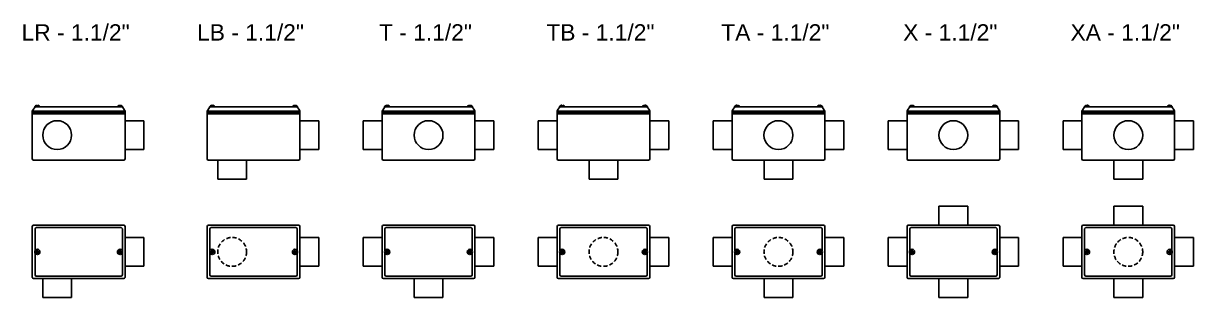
# Model space of a CAD drawing. Header units: millimetres. Extents: x -301 to 3370, y 92 to 858.
# Drawn here: x 1577 to 3370, y 273 to 694 of the extents above; entities that cross this region are included whole.
import ezdxf
from ezdxf.enums import TextEntityAlignment as Align

# ---------------------------------------------------------------- set-up
doc = ezdxf.new("R2010")
doc.units = ezdxf.units.MM
doc.linetypes.add('HIDDEN', pattern=[9.525, 6.35, -3.175])
doc.layers.add('CONDULETE', color=8, linetype='Continuous')
doc.layers.add('FURO VASADO', color=251, linetype='HIDDEN')
doc.styles.get("Standard").update_dxf_attribs({"font": 'arial.ttf'})

msp = doc.modelspace()

# ---------------------------------------------------------------- linework, layer by layer
at = {"layer": 'CONDULETE'}
for p, q in [((1591.1, 558.8), (1591.9, 560.5)), ((1591.1, 558.8), (1591.1, 485.7)), ((1591.1, 558.8), (1733.1, 558.8)), ((1591.1, 556.4), (1733.1, 556.4)), ((1595.2, 565.7), (1591.9, 560.5)), ((1602.5, 565.7), (1595, 565.7)), ((1598.2, 567.3), (1598.2, 567.9)), ((1598.8, 567.1), (1598.4, 567.1)), ((1598.8, 567.1), (1599.1, 567.1)), ((1599.3, 567.3), (1599.3, 567.9)), ((1602.5, 565.7), (1721.7, 565.7)), ((1721.7, 565.7), (1729.3, 565.7)), ((1725, 567.3), (1724.9, 567.9)), ((1725.5, 567.1), (1725.2, 567.1)), ((1725.5, 567.1), (1725.8, 567.1)), ((1726, 567.3), (1726.1, 567.9)), ((1729, 565.7), (1732.4, 560.5)), ((1733.1, 558.8), (1732.4, 560.5)), ((1733.1, 485.7), (1733.1, 558.8)), ((1859.1, 558.8), (1859.9, 560.5)), ((1859.1, 558.8), (1859.1, 485.7)), ((1859.1, 558.8), (2001.1, 558.8)), ((1859.1, 556.4), (2001.1, 556.4)), ((1863.2, 565.7), (1859.9, 560.5)), ((1870.5, 565.7), (1863, 565.7)), ((1866.2, 567.3), (1866.2, 567.9)), ((1866.8, 567.1), (1866.4, 567.1)), ((1866.8, 567.1), (1867.1, 567.1)), ((1867.3, 567.3), (1867.3, 567.9)), ((1870.5, 565.7), (1989.7, 565.7)), ((1989.7, 565.7), (1997.3, 565.7)), ((1993, 567.3), (1992.9, 567.9)), ((1993.5, 567.1), (1993.2, 567.1)), ((1993.5, 567.1), (1993.8, 567.1)), ((1994, 567.3), (1994.1, 567.9)), ((1997, 565.7), (2000.4, 560.5)), ((2001.1, 558.8), (2000.4, 560.5)), ((2001.1, 485.7), (2001.1, 558.8)), ((2127.1, 558.8), (2127.9, 560.5)), ((2127.1, 558.8), (2127.1, 485.7)), ((2127.1, 558.8), (2269.1, 558.8)), ((2127.1, 556.4), (2269.1, 556.4)), ((2131.2, 565.7), (2127.9, 560.5)), ((2138.5, 565.7), (2131, 565.7)), ((2134.2, 567.3), (2134.2, 567.9)), ((2134.8, 567.1), (2134.4, 567.1)), ((2134.8, 567.1), (2135.1, 567.1)), ((2135.3, 567.3), (2135.3, 567.9)), ((2138.5, 565.7), (2257.7, 565.7)), ((2257.7, 565.7), (2265.3, 565.7)), ((2261, 567.3), (2260.9, 567.9)), ((2261.5, 567.1), (2261.2, 567.1)), ((2261.5, 567.1), (2261.8, 567.1)), ((2262, 567.3), (2262.1, 567.9)), ((2265, 565.7), (2268.4, 560.5)), ((2269.1, 558.8), (2268.4, 560.5)), ((2269.1, 485.7), (2269.1, 558.8)), ((2395.1, 558.8), (2395.9, 560.5)), ((2395.1, 558.8), (2395.1, 485.7)), ((2395.1, 558.8), (2537.1, 558.8)), ((2395.1, 556.4), (2537.1, 556.4)), ((2399.2, 565.7), (2395.9, 560.5)), ((2406.5, 565.7), (2399, 565.7)), ((2402.2, 567.3), (2402.2, 567.9)), ((2402.8, 567.1), (2402.4, 567.1)), ((2402.8, 567.1), (2403.1, 567.1)), ((2403.3, 567.3), (2403.3, 567.9)), ((2406.5, 565.7), (2525.7, 565.7)), ((2525.7, 565.7), (2533.3, 565.7)), ((2529, 567.3), (2528.9, 567.9)), ((2529.5, 567.1), (2529.2, 567.1)), ((2529.5, 567.1), (2529.8, 567.1)), ((2530, 567.3), (2530.1, 567.9)), ((2533, 565.7), (2536.4, 560.5)), ((2537.1, 558.8), (2536.4, 560.5)), ((2537.1, 485.7), (2537.1, 558.8)), ((2663.1, 558.8), (2663.9, 560.5)), ((2663.1, 558.8), (2663.1, 485.7)), ((2663.1, 558.8), (2805.1, 558.8)), ((2663.1, 556.4), (2805.1, 556.4)), ((2667.2, 565.7), (2663.9, 560.5)), ((2674.5, 565.7), (2667, 565.7)), ((2670.2, 567.3), (2670.2, 567.9)), ((2670.8, 567.1), (2670.4, 567.1)), ((2670.8, 567.1), (2671.1, 567.1)), ((2671.3, 567.3), (2671.3, 567.9)), ((2674.5, 565.7), (2793.7, 565.7)), ((2793.7, 565.7), (2801.3, 565.7)), ((2797, 567.3), (2796.9, 567.9)), ((2797.5, 567.1), (2797.2, 567.1)), ((2797.5, 567.1), (2797.8, 567.1)), ((2798, 567.3), (2798.1, 567.9)), ((2801, 565.7), (2804.4, 560.5)), ((2805.1, 558.8), (2804.4, 560.5)), ((2805.1, 485.7), (2805.1, 558.8)), ((2931.1, 558.8), (2931.9, 560.5)), ((2931.1, 558.8), (2931.1, 485.7)), ((2931.1, 558.8), (3073.1, 558.8)), ((2931.1, 556.4), (3073.1, 556.4)), ((2935.2, 565.7), (2931.9, 560.5)), ((2942.5, 565.7), (2935, 565.7)), ((2938.2, 567.3), (2938.2, 567.9)), ((2938.8, 567.1), (2938.4, 567.1)), ((2938.8, 567.1), (2939.1, 567.1)), ((2939.3, 567.3), (2939.3, 567.9)), ((2942.5, 565.7), (3061.7, 565.7)), ((3061.7, 565.7), (3069.3, 565.7)), ((3065, 567.3), (3064.9, 567.9)), ((3065.5, 567.1), (3065.2, 567.1)), ((3065.5, 567.1), (3065.8, 567.1)), ((3066, 567.3), (3066.1, 567.9)), ((3069, 565.7), (3072.4, 560.5)), ((3073.1, 558.8), (3072.4, 560.5)), ((3073.1, 485.7), (3073.1, 558.8)), ((3199.1, 558.8), (3199.9, 560.5)), ((3199.1, 558.8), (3199.1, 485.7)), ((3199.1, 558.8), (3341.1, 558.8)), ((3199.1, 556.4), (3341.1, 556.4)), ((3203.2, 565.7), (3199.9, 560.5)), ((3210.5, 565.7), (3203, 565.7)), ((3206.2, 567.3), (3206.2, 567.9)), ((3206.8, 567.1), (3206.4, 567.1)), ((3206.8, 567.1), (3207.1, 567.1)), ((3207.3, 567.3), (3207.3, 567.9)), ((3210.5, 565.7), (3329.7, 565.7)), ((3329.7, 565.7), (3337.3, 565.7)), ((3333, 567.3), (3333, 567.9)), ((3333.5, 567.1), (3333.2, 567.1)), ((3333.5, 567.1), (3333.8, 567.1)), ((3334, 567.3), (3334.1, 567.9)), ((3337, 565.7), (3340.4, 560.5)), ((3341.1, 558.8), (3340.4, 560.5)), ((3341.1, 485.7), (3341.1, 558.8)), ((1591.1, 554.7), (1733.1, 554.7)), ((1733.1, 544.3), (1762.1, 544.3)), ((1762.1, 544.3), (1762.1, 500.2)), ((1859.1, 554.7), (2001.1, 554.7)), ((2001.1, 544.3), (2030.1, 544.3)), ((2030.1, 544.3), (2030.1, 500.2)), ((2127.1, 544.3), (2098.1, 544.3)), ((2098.1, 544.3), (2098.1, 500.2)), ((2127.1, 554.7), (2269.1, 554.7)), ((2269.1, 544.3), (2298.1, 544.3)), ((2298.1, 544.3), (2298.1, 500.2)), ((2395.1, 544.3), (2366.1, 544.3)), ((2366.1, 544.3), (2366.1, 500.2)), ((2395.1, 554.7), (2537.1, 554.7)), ((2537.1, 544.3), (2566.1, 544.3)), ((2566.1, 544.3), (2566.1, 500.2)), ((2663.1, 544.3), (2634.1, 544.3)), ((2634.1, 544.3), (2634.1, 500.2)), ((2663.1, 554.7), (2805.1, 554.7)), ((2805.1, 544.3), (2834.1, 544.3)), ((2834.1, 544.3), (2834.1, 500.2)), ((2931.1, 544.3), (2902.1, 544.3)), ((2902.1, 544.3), (2902.1, 500.2)), ((2931.1, 554.7), (3073.1, 554.7)), ((3073.1, 544.3), (3102.1, 544.3)), ((3102.1, 544.3), (3102.1, 500.2)), ((3199.1, 544.3), (3170.1, 544.3)), ((3170.1, 544.3), (3170.1, 500.2)), ((3199.1, 554.7), (3341.1, 554.7)), ((3341.1, 544.3), (3370.1, 544.3)), ((3370.1, 544.3), (3370.1, 500.2)), ((1762.1, 500.2), (1733.1, 500.2)), ((2030.1, 500.2), (2001.1, 500.2)), ((2098.1, 500.2), (2127.1, 500.2)), ((2298.1, 500.2), (2269.1, 500.2)), ((2366.1, 500.2), (2395.1, 500.2)), ((2566.1, 500.2), (2537.1, 500.2)), ((2634.1, 500.2), (2663.1, 500.2)), ((2834.1, 500.2), (2805.1, 500.2)), ((2902.1, 500.2), (2931.1, 500.2)), ((3102.1, 500.2), (3073.1, 500.2)), ((3170.1, 500.2), (3199.1, 500.2)), ((3370.1, 500.2), (3341.1, 500.2)), ((1593.1, 483.7), (1731.1, 483.7)), ((1861.1, 483.7), (1999.1, 483.7)), ((1875.1, 483.7), (1875.1, 454.7)), ((1919.2, 454.7), (1919.2, 483.7)), ((2129.1, 483.7), (2267.1, 483.7)), ((2397.1, 483.7), (2535.1, 483.7)), ((2444.1, 483.7), (2444.1, 454.7)), ((2488.2, 454.7), (2488.2, 483.7)), ((2665.1, 483.7), (2803.1, 483.7)), ((2712.1, 483.7), (2712.1, 454.7)), ((2756.2, 454.7), (2756.2, 483.7)), ((2933.1, 483.7), (3071.1, 483.7)), ((3201.1, 483.7), (3339.1, 483.7)), ((3248.1, 483.7), (3248.1, 454.7)), ((3292.2, 454.7), (3292.2, 483.7)), ((1875.1, 454.7), (1919.2, 454.7)), ((2444.1, 454.7), (2488.2, 454.7)), ((2712.1, 454.7), (2756.2, 454.7)), ((3248.1, 454.7), (3292.2, 454.7)), ((2980.1, 384.3), (2980.1, 413.3)), ((2980.1, 413.3), (3024.2, 413.3)), ((3024.2, 413.3), (3024.2, 384.3)), ((3248.1, 384.3), (3248.1, 413.3)), ((3248.1, 413.3), (3292.2, 413.3)), ((3292.2, 413.3), (3292.2, 384.3)), ((1591.1, 382.3), (1591.1, 304.3)), ((1593.1, 384.3), (1731.1, 384.3)), ((1595.2, 378.5), (1595.2, 345.1)), ((1597.2, 380.5), (1727, 380.5)), ((1729, 378.5), (1729, 345.1)), ((1733.1, 382.3), (1733.1, 304.3)), ((1859.1, 382.3), (1859.1, 304.3)), ((1861.1, 384.3), (1999.1, 384.3)), ((1863.2, 378.5), (1863.2, 345.1)), ((1865.2, 380.5), (1995, 380.5)), ((1997, 378.5), (1997, 345.1)), ((2001.1, 382.3), (2001.1, 304.3)), ((2127.1, 382.3), (2127.1, 304.3)), ((2129.1, 384.3), (2267.1, 384.3)), ((2131.2, 378.5), (2131.2, 345.1)), ((2133.2, 380.5), (2263, 380.5)), ((2265, 378.5), (2265, 345.1)), ((2269.1, 382.3), (2269.1, 304.3)), ((2395.1, 382.3), (2395.1, 304.3)), ((2397.1, 384.3), (2535.1, 384.3)), ((2399.2, 378.5), (2399.2, 345.1)), ((2401.2, 380.5), (2531, 380.5)), ((2533, 378.5), (2533, 345.1)), ((2537.1, 382.3), (2537.1, 304.3)), ((2663.1, 382.3), (2663.1, 304.3)), ((2665.1, 384.3), (2803.1, 384.3)), ((2667.2, 378.5), (2667.2, 345.1)), ((2669.2, 380.5), (2799, 380.5)), ((2801, 378.5), (2801, 345.1)), ((2805.1, 382.3), (2805.1, 304.3)), ((2931.1, 382.3), (2931.1, 304.3)), ((2933.1, 384.3), (3071.1, 384.3)), ((2935.2, 378.5), (2935.2, 345.1)), ((2937.2, 380.5), (3067, 380.5)), ((3069, 378.5), (3069, 345.1)), ((3073.1, 382.3), (3073.1, 304.3)), ((3199.1, 382.3), (3199.1, 304.3)), ((3201.1, 384.3), (3339.1, 384.3)), ((3203.2, 378.5), (3203.2, 345.1)), ((3205.2, 380.5), (3335, 380.5)), ((3337, 378.5), (3337, 345.1)), ((3341.1, 382.3), (3341.1, 304.3)), ((1733.1, 365.3), (1762.1, 365.3)), ((1762.1, 365.3), (1762.1, 321.2)), ((2001.1, 365.3), (2030.1, 365.3)), ((2001.1, 365.3), (2030.1, 365.3)), ((2030.1, 365.3), (2030.1, 321.2)), ((2030.1, 365.3), (2030.1, 321.2)), ((2127.1, 365.3), (2098.1, 365.3)), ((2098.1, 365.3), (2098.1, 321.2)), ((2269.1, 365.3), (2298.1, 365.3)), ((2269.1, 365.3), (2298.1, 365.3)), ((2298.1, 365.3), (2298.1, 321.2)), ((2298.1, 365.3), (2298.1, 321.2)), ((2395.1, 365.3), (2366.1, 365.3)), ((2366.1, 365.3), (2366.1, 321.2)), ((2537.1, 365.3), (2566.1, 365.3)), ((2537.1, 365.3), (2566.1, 365.3)), ((2566.1, 365.3), (2566.1, 321.2)), ((2566.1, 365.3), (2566.1, 321.2)), ((2663.1, 365.3), (2634.1, 365.3)), ((2634.1, 365.3), (2634.1, 321.2)), ((2805.1, 365.3), (2834.1, 365.3)), ((2805.1, 365.3), (2834.1, 365.3)), ((2834.1, 365.3), (2834.1, 321.2)), ((2834.1, 365.3), (2834.1, 321.2)), ((2931.1, 365.3), (2902.1, 365.3)), ((2902.1, 365.3), (2902.1, 321.2)), ((3073.1, 365.3), (3102.1, 365.3)), ((3073.1, 365.3), (3102.1, 365.3)), ((3102.1, 365.3), (3102.1, 321.2)), ((3102.1, 365.3), (3102.1, 321.2)), ((3199.1, 365.3), (3170.1, 365.3)), ((3170.1, 365.3), (3170.1, 321.2)), ((3341.1, 365.3), (3370.1, 365.3)), ((3370.1, 365.3), (3370.1, 321.2)), ((1595.2, 341.4), (1595.2, 308.1)), ((1596.8, 343.3), (1596.8, 343.6)), ((1596.8, 343.3), (1596.8, 342.9)), ((1597, 343.8), (1598, 343.8)), ((1597, 342.7), (1598, 342.7)), ((1598.2, 345.1), (1598.2, 344)), ((1598.2, 341.5), (1598.2, 342.5)), ((1598.8, 345.3), (1598.4, 345.3)), ((1598.8, 341.3), (1598.4, 341.3)), ((1598.8, 345.3), (1599.1, 345.3)), ((1598.8, 341.3), (1599.1, 341.3)), ((1599.3, 345.1), (1599.3, 344)), ((1599.3, 341.5), (1599.3, 342.5)), ((1600.6, 343.8), (1599.5, 343.8)), ((1600.6, 342.7), (1599.5, 342.7)), ((1600.8, 343.3), (1600.8, 343.6)), ((1600.8, 343.3), (1600.8, 342.9)), ((1723.5, 343.3), (1723.5, 343.6)), ((1723.5, 343.3), (1723.5, 342.9)), ((1723.7, 343.8), (1724.8, 343.8)), ((1723.7, 342.7), (1724.8, 342.7)), ((1724.9, 345.1), (1724.9, 344)), ((1724.9, 341.5), (1724.9, 342.5)), ((1725.5, 345.3), (1725.1, 345.3)), ((1725.5, 341.3), (1725.1, 341.3)), ((1725.5, 345.3), (1725.9, 345.3)), ((1725.5, 341.3), (1725.9, 341.3)), ((1726.1, 345.1), (1726.1, 344)), ((1726.1, 341.5), (1726.1, 342.5)), ((1727.3, 343.8), (1726.2, 343.8)), ((1727.3, 342.7), (1726.2, 342.7)), ((1727.5, 343.3), (1727.5, 343.6)), ((1727.5, 343.3), (1727.5, 342.9)), ((1729, 341.4), (1729, 308.1)), ((1863.2, 341.4), (1863.2, 308.1)), ((1864.8, 343.3), (1864.8, 343.6)), ((1864.8, 343.3), (1864.8, 342.9)), ((1865, 343.8), (1866, 343.8)), ((1865, 342.7), (1866, 342.7)), ((1866.2, 345.1), (1866.2, 344)), ((1866.2, 341.5), (1866.2, 342.5)), ((1866.8, 345.3), (1866.4, 345.3)), ((1866.8, 341.3), (1866.4, 341.3)), ((1866.8, 345.3), (1867.1, 345.3)), ((1866.8, 341.3), (1867.1, 341.3)), ((1867.3, 345.1), (1867.3, 344)), ((1867.3, 341.5), (1867.3, 342.5)), ((1868.6, 343.8), (1867.5, 343.8)), ((1868.6, 342.7), (1867.5, 342.7)), ((1868.8, 343.3), (1868.8, 343.6)), ((1868.8, 343.3), (1868.8, 342.9)), ((1991.5, 343.3), (1991.5, 343.6)), ((1991.5, 343.3), (1991.5, 342.9)), ((1991.7, 343.8), (1992.8, 343.8)), ((1991.7, 342.7), (1992.8, 342.7)), ((1992.9, 345.1), (1992.9, 344)), ((1992.9, 341.5), (1992.9, 342.5)), ((1993.5, 345.3), (1993.1, 345.3)), ((1993.5, 341.3), (1993.1, 341.3)), ((1993.5, 345.3), (1993.9, 345.3)), ((1993.5, 341.3), (1993.9, 341.3)), ((1994.1, 345.1), (1994.1, 344)), ((1994.1, 341.5), (1994.1, 342.5)), ((1995.3, 343.8), (1994.2, 343.8)), ((1995.3, 342.7), (1994.2, 342.7)), ((1995.5, 343.3), (1995.5, 343.6)), ((1995.5, 343.3), (1995.5, 342.9)), ((1997, 341.4), (1997, 308.1)), ((2131.2, 341.4), (2131.2, 308.1)), ((2132.8, 343.3), (2132.8, 343.6)), ((2132.8, 343.3), (2132.8, 342.9)), ((2133, 343.8), (2134, 343.8)), ((2133, 342.7), (2134, 342.7)), ((2134.2, 345.1), (2134.2, 344)), ((2134.2, 341.5), (2134.2, 342.5)), ((2134.8, 345.3), (2134.4, 345.3)), ((2134.8, 341.3), (2134.4, 341.3)), ((2134.8, 345.3), (2135.1, 345.3)), ((2134.8, 341.3), (2135.1, 341.3)), ((2135.3, 345.1), (2135.3, 344)), ((2135.3, 341.5), (2135.3, 342.5)), ((2136.6, 343.8), (2135.5, 343.8)), ((2136.6, 342.7), (2135.5, 342.7)), ((2136.8, 343.3), (2136.8, 343.6)), ((2136.8, 343.3), (2136.8, 342.9)), ((2259.5, 343.3), (2259.5, 343.6)), ((2259.5, 343.3), (2259.5, 342.9)), ((2259.7, 343.8), (2260.8, 343.8)), ((2259.7, 342.7), (2260.8, 342.7)), ((2260.9, 345.1), (2260.9, 344)), ((2260.9, 341.5), (2260.9, 342.5)), ((2261.5, 345.3), (2261.1, 345.3)), ((2261.5, 341.3), (2261.1, 341.3)), ((2261.5, 345.3), (2261.9, 345.3)), ((2261.5, 341.3), (2261.9, 341.3)), ((2262.1, 345.1), (2262.1, 344)), ((2262.1, 341.5), (2262.1, 342.5)), ((2263.3, 343.8), (2262.2, 343.8)), ((2263.3, 342.7), (2262.2, 342.7)), ((2263.5, 343.3), (2263.5, 343.6)), ((2263.5, 343.3), (2263.5, 342.9)), ((2265, 341.4), (2265, 308.1)), ((2399.2, 341.4), (2399.2, 308.1)), ((2400.8, 343.3), (2400.8, 343.6)), ((2400.8, 343.3), (2400.8, 342.9)), ((2401, 343.8), (2402, 343.8)), ((2401, 342.7), (2402, 342.7)), ((2402.2, 345.1), (2402.2, 344)), ((2402.2, 341.5), (2402.2, 342.5)), ((2402.8, 345.3), (2402.4, 345.3)), ((2402.8, 341.3), (2402.4, 341.3)), ((2402.8, 345.3), (2403.1, 345.3)), ((2402.8, 341.3), (2403.1, 341.3)), ((2403.3, 345.1), (2403.3, 344)), ((2403.3, 341.5), (2403.3, 342.5)), ((2404.6, 343.8), (2403.5, 343.8)), ((2404.6, 342.7), (2403.5, 342.7)), ((2404.8, 343.3), (2404.8, 343.6)), ((2404.8, 343.3), (2404.8, 342.9)), ((2527.5, 343.3), (2527.5, 343.6)), ((2527.5, 343.3), (2527.5, 342.9)), ((2527.7, 343.8), (2528.8, 343.8)), ((2527.7, 342.7), (2528.8, 342.7)), ((2528.9, 345.1), (2528.9, 344)), ((2528.9, 341.5), (2528.9, 342.5)), ((2529.5, 345.3), (2529.1, 345.3)), ((2529.5, 341.3), (2529.1, 341.3)), ((2529.5, 345.3), (2529.9, 345.3)), ((2529.5, 341.3), (2529.9, 341.3)), ((2530.1, 345.1), (2530.1, 344)), ((2530.1, 341.5), (2530.1, 342.5)), ((2531.3, 343.8), (2530.2, 343.8)), ((2531.3, 342.7), (2530.2, 342.7)), ((2531.5, 343.3), (2531.5, 343.6)), ((2531.5, 343.3), (2531.5, 342.9)), ((2533, 341.4), (2533, 308.1)), ((2667.2, 341.4), (2667.2, 308.1)), ((2668.8, 343.3), (2668.8, 343.6)), ((2668.8, 343.3), (2668.8, 342.9)), ((2669, 343.8), (2670, 343.8)), ((2669, 342.7), (2670, 342.7)), ((2670.2, 345.1), (2670.2, 344)), ((2670.2, 341.5), (2670.2, 342.5)), ((2670.8, 345.3), (2670.4, 345.3)), ((2670.8, 341.3), (2670.4, 341.3)), ((2670.8, 345.3), (2671.1, 345.3)), ((2670.8, 341.3), (2671.1, 341.3)), ((2671.3, 345.1), (2671.3, 344)), ((2671.3, 341.5), (2671.3, 342.5)), ((2672.6, 343.8), (2671.5, 343.8)), ((2672.6, 342.7), (2671.5, 342.7)), ((2672.8, 343.3), (2672.8, 343.6)), ((2672.8, 343.3), (2672.8, 342.9)), ((2795.5, 343.3), (2795.5, 343.6)), ((2795.5, 343.3), (2795.5, 342.9)), ((2795.7, 343.8), (2796.8, 343.8)), ((2795.7, 342.7), (2796.8, 342.7)), ((2796.9, 345.1), (2796.9, 344)), ((2796.9, 341.5), (2796.9, 342.5)), ((2797.5, 345.3), (2797.1, 345.3)), ((2797.5, 341.3), (2797.1, 341.3)), ((2797.5, 345.3), (2797.9, 345.3)), ((2797.5, 341.3), (2797.9, 341.3)), ((2798.1, 345.1), (2798.1, 344)), ((2798.1, 341.5), (2798.1, 342.5)), ((2799.3, 343.8), (2798.2, 343.8)), ((2799.3, 342.7), (2798.2, 342.7)), ((2799.5, 343.3), (2799.5, 343.6)), ((2799.5, 343.3), (2799.5, 342.9)), ((2801, 341.4), (2801, 308.1)), ((2935.2, 341.4), (2935.2, 308.1)), ((2936.8, 343.3), (2936.8, 343.6)), ((2936.8, 343.3), (2936.8, 342.9)), ((2937, 343.8), (2938, 343.8)), ((2937, 342.7), (2938, 342.7)), ((2938.2, 345.1), (2938.2, 344)), ((2938.2, 341.5), (2938.2, 342.5)), ((2938.8, 345.3), (2938.4, 345.3)), ((2938.8, 341.3), (2938.4, 341.3)), ((2938.8, 345.3), (2939.1, 345.3)), ((2938.8, 341.3), (2939.1, 341.3)), ((2939.3, 345.1), (2939.3, 344)), ((2939.3, 341.5), (2939.3, 342.5)), ((2940.6, 343.8), (2939.5, 343.8)), ((2940.6, 342.7), (2939.5, 342.7)), ((2940.8, 343.3), (2940.8, 343.6)), ((2940.8, 343.3), (2940.8, 342.9)), ((3063.5, 343.3), (3063.5, 343.6)), ((3063.5, 343.3), (3063.5, 342.9)), ((3063.7, 343.8), (3064.8, 343.8)), ((3063.7, 342.7), (3064.8, 342.7)), ((3064.9, 345.1), (3064.9, 344)), ((3064.9, 341.5), (3064.9, 342.5)), ((3065.5, 345.3), (3065.1, 345.3)), ((3065.5, 341.3), (3065.1, 341.3)), ((3065.5, 345.3), (3065.9, 345.3)), ((3065.5, 341.3), (3065.9, 341.3)), ((3066.1, 345.1), (3066.1, 344)), ((3066.1, 341.5), (3066.1, 342.5)), ((3067.3, 343.8), (3066.2, 343.8)), ((3067.3, 342.7), (3066.2, 342.7)), ((3067.5, 343.3), (3067.5, 343.6)), ((3067.5, 343.3), (3067.5, 342.9)), ((3069, 341.4), (3069, 308.1)), ((3203.2, 341.4), (3203.2, 308.1)), ((3204.8, 343.3), (3204.8, 343.6)), ((3204.8, 343.3), (3204.8, 342.9)), ((3205, 343.8), (3206, 343.8)), ((3205, 342.7), (3206, 342.7)), ((3206.2, 345.1), (3206.2, 344)), ((3206.2, 341.5), (3206.2, 342.5)), ((3206.8, 345.3), (3206.4, 345.3)), ((3206.8, 341.3), (3206.4, 341.3)), ((3206.8, 345.3), (3207.1, 345.3)), ((3206.8, 341.3), (3207.1, 341.3)), ((3207.3, 345.1), (3207.3, 344)), ((3207.3, 341.5), (3207.3, 342.5)), ((3208.6, 343.8), (3207.5, 343.8)), ((3208.6, 342.7), (3207.5, 342.7)), ((3208.8, 343.3), (3208.8, 343.6)), ((3208.8, 343.3), (3208.8, 342.9)), ((3331.5, 343.3), (3331.5, 343.6)), ((3331.5, 343.3), (3331.5, 342.9)), ((3331.7, 343.8), (3332.8, 343.8)), ((3331.7, 342.7), (3332.8, 342.7)), ((3333, 345.1), (3333, 344)), ((3333, 341.5), (3333, 342.5)), ((3333.5, 345.3), (3333.2, 345.3)), ((3333.5, 341.3), (3333.2, 341.3)), ((3333.5, 345.3), (3333.9, 345.3)), ((3333.5, 341.3), (3333.9, 341.3)), ((3334.1, 345.1), (3334.1, 344)), ((3334.1, 341.5), (3334.1, 342.5)), ((3335.3, 343.8), (3334.2, 343.8)), ((3335.3, 342.7), (3334.2, 342.7)), ((3335.5, 343.3), (3335.5, 343.6)), ((3335.5, 343.3), (3335.5, 342.9)), ((3337, 341.4), (3337, 308.1)), ((1595.2, 335.4), (1595.2, 308.1)), ((1729, 335.4), (1729, 308.1)), ((1863.2, 335.4), (1863.2, 308.1)), ((1997, 335.4), (1997, 308.1)), ((2131.2, 335.4), (2131.2, 308.1)), ((2265, 335.4), (2265, 308.1)), ((2399.2, 335.4), (2399.2, 308.1)), ((2533, 335.4), (2533, 308.1)), ((2667.2, 335.4), (2667.2, 308.1)), ((2801, 335.4), (2801, 308.1)), ((2935.2, 335.4), (2935.2, 308.1)), ((3069, 335.4), (3069, 308.1)), ((3203.2, 335.4), (3203.2, 308.1)), ((3337, 335.4), (3337, 308.1)), ((1597.2, 306.1), (1727, 306.1)), ((1762.1, 321.2), (1733.1, 321.2)), ((1865.2, 306.1), (1995, 306.1)), ((2030.1, 321.2), (2001.1, 321.2)), ((2030.1, 321.2), (2001.1, 321.2)), ((2098.1, 321.2), (2127.1, 321.2)), ((2133.2, 306.1), (2263, 306.1)), ((2298.1, 321.2), (2269.1, 321.2)), ((2298.1, 321.2), (2269.1, 321.2)), ((2366.1, 321.2), (2395.1, 321.2)), ((2401.2, 306.1), (2531, 306.1)), ((2566.1, 321.2), (2537.1, 321.2)), ((2566.1, 321.2), (2537.1, 321.2)), ((2634.1, 321.2), (2663.1, 321.2)), ((2669.2, 306.1), (2799, 306.1)), ((2834.1, 321.2), (2805.1, 321.2)), ((2834.1, 321.2), (2805.1, 321.2)), ((2902.1, 321.2), (2931.1, 321.2)), ((2937.2, 306.1), (3067, 306.1)), ((3102.1, 321.2), (3073.1, 321.2)), ((3102.1, 321.2), (3073.1, 321.2)), ((3170.1, 321.2), (3199.1, 321.2)), ((3205.2, 306.1), (3335, 306.1)), ((3370.1, 321.2), (3341.1, 321.2)), ((1593.1, 302.3), (1731.1, 302.3)), ((1607.1, 302.3), (1607.1, 273.3)), ((1651.2, 273.3), (1651.2, 302.3)), ((1861.1, 302.3), (1999.1, 302.3)), ((2129.1, 302.3), (2267.1, 302.3)), ((2176.1, 302.3), (2176.1, 273.3)), ((2220.2, 273.3), (2220.2, 302.3)), ((2397.1, 302.3), (2535.1, 302.3)), ((2665.1, 302.3), (2803.1, 302.3)), ((2712.1, 302.3), (2712.1, 273.3)), ((2756.2, 273.3), (2756.2, 302.3)), ((2933.1, 302.3), (3071.1, 302.3)), ((2980.1, 302.3), (2980.1, 273.3)), ((3024.2, 273.3), (3024.2, 302.3)), ((3201.1, 302.3), (3339.1, 302.3)), ((3248.1, 302.3), (3248.1, 273.3)), ((3292.2, 273.3), (3292.2, 302.3)), ((1607.1, 273.3), (1651.2, 273.3)), ((2176.1, 273.3), (2220.2, 273.3)), ((2712.1, 273.3), (2756.2, 273.3)), ((2980.1, 273.3), (3024.2, 273.3)), ((3248.1, 273.3), (3292.2, 273.3))]:
    msp.add_line(p, q, dxfattribs=at)
for centre, radius in [((1629.2, 522.3), 22.1), ((2198.1, 522.3), 22.1), ((2734.1, 522.3), 22.1), ((3002.1, 522.3), 22.1), ((3270.1, 522.3), 22.1), ((1598.8, 343.3), 3.99), ((1725.5, 343.3), 3.99), ((1866.8, 343.3), 3.99), ((1993.5, 343.3), 3.99), ((2134.8, 343.3), 3.99), ((2261.5, 343.3), 3.99), ((2402.8, 343.3), 3.99), ((2529.5, 343.3), 3.99), ((2670.8, 343.3), 3.99), ((2797.5, 343.3), 3.99), ((2938.8, 343.3), 3.99), ((3065.5, 343.3), 3.99), ((3206.8, 343.3), 3.99), ((3333.5, 343.3), 3.99)]:
    msp.add_circle(centre, radius, dxfattribs=at)
for centre, radius, start, end in [((1595, 565.9), 0.2, 170.9615, 270), ((1598, 567.9), 0.2, 5.1527, 97.0004), ((1598.4, 567.3), 0.2, 185.1527, 270), ((1599.1, 567.3), 0.2, 270, 354.8473), ((1599.5, 567.9), 0.2, 82.9996, 174.8473), ((1602.5, 565.9), 0.2, 270, 9.0385), ((1721.7, 565.9), 0.2, 170.9615, 270), ((1724.7, 567.9), 0.2, 5.1527, 97.0004), ((1725.2, 567.3), 0.2, 185.1527, 270), ((1725.8, 567.3), 0.2, 270, 354.8473), ((1726.3, 567.9), 0.2, 82.9996, 174.8473), ((1729.3, 565.9), 0.2, 270, 9.0385), ((1863, 565.9), 0.2, 170.9615, 270), ((1866, 567.9), 0.2, 5.1527, 97.0004), ((1866.4, 567.3), 0.2, 185.1527, 270), ((1867.1, 567.3), 0.2, 270, 354.8473), ((1867.5, 567.9), 0.2, 82.9996, 174.8473), ((1870.5, 565.9), 0.2, 270, 9.0385), ((1989.7, 565.9), 0.2, 170.9615, 270), ((1992.7, 567.9), 0.2, 5.1527, 97.0004), ((1993.2, 567.3), 0.2, 185.1527, 270), ((1993.8, 567.3), 0.2, 270, 354.8473), ((1994.3, 567.9), 0.2, 82.9996, 174.8473), ((1997.3, 565.9), 0.2, 270, 9.0385), ((2131, 565.9), 0.2, 170.9615, 270), ((2134, 567.9), 0.2, 5.1527, 97.0004), ((2134.4, 567.3), 0.2, 185.1527, 270), ((2135.1, 567.3), 0.2, 270, 354.8473), ((2135.5, 567.9), 0.2, 82.9996, 174.8473), ((2138.5, 565.9), 0.2, 270, 9.0385), ((2257.7, 565.9), 0.2, 170.9615, 270), ((2260.7, 567.9), 0.2, 5.1527, 97.0004), ((2261.2, 567.3), 0.2, 185.1527, 270), ((2261.8, 567.3), 0.2, 270, 354.8473), ((2262.3, 567.9), 0.2, 82.9996, 174.8473), ((2265.3, 565.9), 0.2, 270, 9.0385), ((2399, 565.9), 0.2, 170.9615, 270), ((2402, 567.9), 0.2, 5.1527, 97.0004), ((2402.4, 567.3), 0.2, 185.1527, 270), ((2403.1, 567.3), 0.2, 270, 354.8473), ((2403.5, 567.9), 0.2, 82.9996, 174.8473), ((2406.5, 565.9), 0.2, 270, 9.0385), ((2525.7, 565.9), 0.2, 170.9615, 270), ((2528.7, 567.9), 0.2, 5.1527, 97.0004), ((2529.2, 567.3), 0.2, 185.1527, 270), ((2529.8, 567.3), 0.2, 270, 354.8473), ((2530.3, 567.9), 0.2, 82.9996, 174.8473), ((2533.3, 565.9), 0.2, 270, 9.0385), ((2667, 565.9), 0.2, 170.9615, 270), ((2670, 567.9), 0.2, 5.1527, 97.0004), ((2670.4, 567.3), 0.2, 185.1527, 270), ((2671.1, 567.3), 0.2, 270, 354.8473), ((2671.5, 567.9), 0.2, 82.9996, 174.8473), ((2674.5, 565.9), 0.2, 270, 9.0385), ((2793.7, 565.9), 0.2, 170.9615, 270), ((2796.7, 567.9), 0.2, 5.1527, 97.0004), ((2797.2, 567.3), 0.2, 185.1527, 270), ((2797.8, 567.3), 0.2, 270, 354.8473), ((2798.3, 567.9), 0.2, 82.9996, 174.8473), ((2801.3, 565.9), 0.2, 270, 9.0385), ((2935, 565.9), 0.2, 170.9615, 270), ((2938, 567.9), 0.2, 5.1527, 97.0004), ((2938.4, 567.3), 0.2, 185.1527, 270), ((2939.1, 567.3), 0.2, 270, 354.8473), ((2939.5, 567.9), 0.2, 82.9996, 174.8473), ((2942.5, 565.9), 0.2, 270, 9.0385), ((3061.7, 565.9), 0.2, 170.9615, 270), ((3064.8, 567.9), 0.2, 5.1527, 97.0004), ((3065.2, 567.3), 0.2, 185.1527, 270), ((3065.8, 567.3), 0.2, 270, 354.8473), ((3066.3, 567.9), 0.2, 82.9996, 174.8473), ((3069.3, 565.9), 0.2, 270, 9.0385), ((3203, 565.9), 0.2, 170.9615, 270), ((3206, 567.9), 0.2, 5.1527, 97.0004), ((3206.4, 567.3), 0.2, 185.1527, 270), ((3207.1, 567.3), 0.2, 270, 354.8473), ((3207.5, 567.9), 0.2, 82.9996, 174.8473), ((3210.5, 565.9), 0.2, 270, 9.0385), ((3329.7, 565.9), 0.2, 170.9615, 270), ((3332.8, 567.9), 0.2, 5.1527, 97.0004), ((3333.2, 567.3), 0.2, 185.1527, 270), ((3333.8, 567.3), 0.2, 270, 354.8473), ((3334.3, 567.9), 0.2, 82.9996, 174.8473), ((3337.3, 565.9), 0.2, 270, 9.0385), ((1593.1, 485.7), 2, 180, 270), ((1731.1, 485.7), 2, 270, 0), ((1861.1, 485.7), 2, 180, 270), ((1999.1, 485.7), 2, 270, 0), ((2129.1, 485.7), 2, 180, 270), ((2267.1, 485.7), 2, 270, 0), ((2397.1, 485.7), 2, 180, 270), ((2535.1, 485.7), 2, 270, 0), ((2665.1, 485.7), 2, 180, 270), ((2803.1, 485.7), 2, 270, 0), ((2933.1, 485.7), 2, 180, 270), ((3071.1, 485.7), 2, 270, 0), ((3201.1, 485.7), 2, 180, 270), ((3339.1, 485.7), 2, 270, 0), ((1593.1, 382.3), 2, 90, 180), ((1597.2, 378.5), 2, 90, 180), ((1727, 378.5), 2, 0, 90), ((1731.1, 382.3), 2, 0, 90), ((1861.1, 382.3), 2, 90, 180), ((1865.2, 378.5), 2, 90, 180), ((1995, 378.5), 2, 0, 90), ((1999.1, 382.3), 2, 0, 90), ((2129.1, 382.3), 2, 90, 180), ((2133.2, 378.5), 2, 90, 180), ((2263, 378.5), 2, 0, 90), ((2267.1, 382.3), 2, 0, 90), ((2397.1, 382.3), 2, 90, 180), ((2401.2, 378.5), 2, 90, 180), ((2531, 378.5), 2, 0, 90), ((2535.1, 382.3), 2, 0, 90), ((2665.1, 382.3), 2, 90, 180), ((2669.2, 378.5), 2, 90, 180), ((2799, 378.5), 2, 0, 90), ((2803.1, 382.3), 2, 0, 90), ((2933.1, 382.3), 2, 90, 180), ((2937.2, 378.5), 2, 90, 180), ((3067, 378.5), 2, 0, 90), ((3071.1, 382.3), 2, 0, 90), ((3201.1, 382.3), 2, 90, 180), ((3205.2, 378.5), 2, 90, 180), ((3335, 378.5), 2, 0, 90), ((3339.1, 382.3), 2, 0, 90), ((1597, 343.6), 0.2, 90, 180), ((1597, 342.9), 0.2, 180, 270), ((1598, 344), 0.16, 270, 0), ((1598, 342.5), 0.16, 0, 90), ((1598.4, 345.1), 0.2, 90, 180), ((1598.4, 341.5), 0.2, 180, 270), ((1599.1, 345.1), 0.2, 0, 90), ((1599.1, 341.5), 0.2, 270, 0), ((1599.5, 344), 0.16, 180, 270), ((1599.5, 342.5), 0.16, 90, 180), ((1600.6, 343.6), 0.2, 0, 90), ((1600.6, 342.9), 0.2, 270, 0), ((1723.7, 343.6), 0.2, 90, 180), ((1723.7, 342.9), 0.2, 180, 270), ((1724.8, 344), 0.16, 270, 0), ((1724.8, 342.5), 0.16, 0, 90), ((1725.1, 345.1), 0.2, 90, 180), ((1725.1, 341.5), 0.2, 180, 270), ((1725.9, 345.1), 0.2, 0, 90), ((1725.9, 341.5), 0.2, 270, 0), ((1726.2, 344), 0.16, 180, 270), ((1726.2, 342.5), 0.16, 90, 180), ((1727.3, 343.6), 0.2, 0, 90), ((1727.3, 342.9), 0.2, 270, 0), ((1865, 343.6), 0.2, 90, 180), ((1865, 342.9), 0.2, 180, 270), ((1866, 344), 0.16, 270, 0), ((1866, 342.5), 0.16, 0, 90), ((1866.4, 345.1), 0.2, 90, 180), ((1866.4, 341.5), 0.2, 180, 270), ((1867.1, 345.1), 0.2, 0, 90), ((1867.1, 341.5), 0.2, 270, 0), ((1867.5, 344), 0.16, 180, 270), ((1867.5, 342.5), 0.16, 90, 180), ((1868.6, 343.6), 0.2, 0, 90), ((1868.6, 342.9), 0.2, 270, 0), ((1991.7, 343.6), 0.2, 90, 180), ((1991.7, 342.9), 0.2, 180, 270), ((1992.8, 344), 0.16, 270, 0), ((1992.8, 342.5), 0.16, 0, 90), ((1993.1, 345.1), 0.2, 90, 180), ((1993.1, 341.5), 0.2, 180, 270), ((1993.9, 345.1), 0.2, 0, 90), ((1993.9, 341.5), 0.2, 270, 0), ((1994.2, 344), 0.16, 180, 270), ((1994.2, 342.5), 0.16, 90, 180), ((1995.3, 343.6), 0.2, 0, 90), ((1995.3, 342.9), 0.2, 270, 0), ((2133, 343.6), 0.2, 90, 180), ((2133, 342.9), 0.2, 180, 270), ((2134, 344), 0.16, 270, 0), ((2134, 342.5), 0.16, 0, 90), ((2134.4, 345.1), 0.2, 90, 180), ((2134.4, 341.5), 0.2, 180, 270), ((2135.1, 345.1), 0.2, 0, 90), ((2135.1, 341.5), 0.2, 270, 0), ((2135.5, 344), 0.16, 180, 270), ((2135.5, 342.5), 0.16, 90, 180), ((2136.6, 343.6), 0.2, 0, 90), ((2136.6, 342.9), 0.2, 270, 0), ((2259.7, 343.6), 0.2, 90, 180), ((2259.7, 342.9), 0.2, 180, 270), ((2260.8, 344), 0.16, 270, 0), ((2260.8, 342.5), 0.16, 0, 90), ((2261.1, 345.1), 0.2, 90, 180), ((2261.1, 341.5), 0.2, 180, 270), ((2261.9, 345.1), 0.2, 0, 90), ((2261.9, 341.5), 0.2, 270, 0), ((2262.2, 344), 0.16, 180, 270), ((2262.2, 342.5), 0.16, 90, 180), ((2263.3, 343.6), 0.2, 0, 90), ((2263.3, 342.9), 0.2, 270, 0), ((2401, 343.6), 0.2, 90, 180), ((2401, 342.9), 0.2, 180, 270), ((2402, 344), 0.16, 270, 0), ((2402, 342.5), 0.16, 0, 90), ((2402.4, 345.1), 0.2, 90, 180), ((2402.4, 341.5), 0.2, 180, 270), ((2403.1, 345.1), 0.2, 0, 90), ((2403.1, 341.5), 0.2, 270, 0), ((2403.5, 344), 0.16, 180, 270), ((2403.5, 342.5), 0.16, 90, 180), ((2404.6, 343.6), 0.2, 0, 90), ((2404.6, 342.9), 0.2, 270, 0), ((2527.7, 343.6), 0.2, 90, 180), ((2527.7, 342.9), 0.2, 180, 270), ((2528.8, 344), 0.16, 270, 0), ((2528.8, 342.5), 0.16, 0, 90), ((2529.1, 345.1), 0.2, 90, 180), ((2529.1, 341.5), 0.2, 180, 270), ((2529.9, 345.1), 0.2, 0, 90), ((2529.9, 341.5), 0.2, 270, 0), ((2530.2, 344), 0.16, 180, 270), ((2530.2, 342.5), 0.16, 90, 180), ((2531.3, 343.6), 0.2, 0, 90), ((2531.3, 342.9), 0.2, 270, 0), ((2669, 343.6), 0.2, 90, 180), ((2669, 342.9), 0.2, 180, 270), ((2670, 344), 0.16, 270, 0), ((2670, 342.5), 0.16, 0, 90), ((2670.4, 345.1), 0.2, 90, 180), ((2670.4, 341.5), 0.2, 180, 270), ((2671.1, 345.1), 0.2, 0, 90), ((2671.1, 341.5), 0.2, 270, 0), ((2671.5, 344), 0.16, 180, 270), ((2671.5, 342.5), 0.16, 90, 180), ((2672.6, 343.6), 0.2, 0, 90), ((2672.6, 342.9), 0.2, 270, 0), ((2795.7, 343.6), 0.2, 90, 180), ((2795.7, 342.9), 0.2, 180, 270), ((2796.8, 344), 0.16, 270, 0), ((2796.8, 342.5), 0.16, 0, 90), ((2797.1, 345.1), 0.2, 90, 180), ((2797.1, 341.5), 0.2, 180, 270), ((2797.9, 345.1), 0.2, 0, 90), ((2797.9, 341.5), 0.2, 270, 0), ((2798.2, 344), 0.16, 180, 270), ((2798.2, 342.5), 0.16, 90, 180), ((2799.3, 343.6), 0.2, 0, 90), ((2799.3, 342.9), 0.2, 270, 0), ((2937, 343.6), 0.2, 90, 180), ((2937, 342.9), 0.2, 180, 270), ((2938, 344), 0.16, 270, 0), ((2938, 342.5), 0.16, 0, 90), ((2938.4, 345.1), 0.2, 90, 180), ((2938.4, 341.5), 0.2, 180, 270), ((2939.1, 345.1), 0.2, 0, 90), ((2939.1, 341.5), 0.2, 270, 0), ((2939.5, 344), 0.16, 180, 270), ((2939.5, 342.5), 0.16, 90, 180), ((2940.6, 343.6), 0.2, 0, 90), ((2940.6, 342.9), 0.2, 270, 0), ((3063.7, 343.6), 0.2, 90, 180), ((3063.7, 342.9), 0.2, 180, 270), ((3064.8, 344), 0.16, 270, 0), ((3064.8, 342.5), 0.16, 0, 90), ((3065.1, 345.1), 0.2, 90, 180), ((3065.1, 341.5), 0.2, 180, 270), ((3065.9, 345.1), 0.2, 0, 90), ((3065.9, 341.5), 0.2, 270, 0), ((3066.2, 344), 0.16, 180, 270), ((3066.2, 342.5), 0.16, 90, 180), ((3067.3, 343.6), 0.2, 0, 90), ((3067.3, 342.9), 0.2, 270, 0), ((3205, 343.6), 0.2, 90, 180), ((3205, 342.9), 0.2, 180, 270), ((3206, 344), 0.16, 270, 0), ((3206, 342.5), 0.16, 0, 90), ((3206.4, 345.1), 0.2, 90, 180), ((3206.4, 341.5), 0.2, 180, 270), ((3207.1, 345.1), 0.2, 0, 90), ((3207.1, 341.5), 0.2, 270, 0), ((3207.5, 344), 0.16, 180, 270), ((3207.5, 342.5), 0.16, 90, 180), ((3208.6, 343.6), 0.2, 0, 90), ((3208.6, 342.9), 0.2, 270, 0), ((3331.7, 343.6), 0.2, 90, 180), ((3331.7, 342.9), 0.2, 180, 270), ((3332.8, 344), 0.16, 270, 0), ((3332.8, 342.5), 0.16, 0, 90), ((3333.2, 345.1), 0.2, 90, 180), ((3333.2, 341.5), 0.2, 180, 270), ((3333.9, 345.1), 0.2, 0, 90), ((3333.9, 341.5), 0.2, 270, 0), ((3334.2, 344), 0.16, 180, 270), ((3334.2, 342.5), 0.16, 90, 180), ((3335.3, 343.6), 0.2, 0, 90), ((3335.3, 342.9), 0.2, 270, 0), ((1597.2, 308.1), 2, 180, 270), ((1727, 308.1), 2, 270, 0), ((1865.2, 308.1), 2, 180, 270), ((1995, 308.1), 2, 270, 0), ((2133.2, 308.1), 2, 180, 270), ((2263, 308.1), 2, 270, 0), ((2401.2, 308.1), 2, 180, 270), ((2531, 308.1), 2, 270, 0), ((2669.2, 308.1), 2, 180, 270), ((2799, 308.1), 2, 270, 0), ((2937.2, 308.1), 2, 180, 270), ((3067, 308.1), 2, 270, 0), ((3205.2, 308.1), 2, 180, 270), ((3335, 308.1), 2, 270, 0), ((1593.1, 304.3), 2, 180, 270), ((1731.1, 304.3), 2, 270, 0), ((1861.1, 304.3), 2, 180, 270), ((1999.1, 304.3), 2, 270, 0), ((2129.1, 304.3), 2, 180, 270), ((2267.1, 304.3), 2, 270, 0), ((2397.1, 304.3), 2, 180, 270), ((2535.1, 304.3), 2, 270, 0), ((2665.1, 304.3), 2, 180, 270), ((2803.1, 304.3), 2, 270, 0), ((2933.1, 304.3), 2, 180, 270), ((3071.1, 304.3), 2, 270, 0), ((3201.1, 304.3), 2, 180, 270), ((3339.1, 304.3), 2, 270, 0)]:
    msp.add_arc(centre, radius, start, end, dxfattribs=at)
for centre, start_param, end_param in [((1598.8, 565.7), 1.770953, 3.045608), ((1598.8, 565.7), 0.095985, 1.37064), ((1866.8, 565.7), 1.770953, 3.045608), ((1866.8, 565.7), 0.095985, 1.37064), ((2134.8, 565.7), 1.770953, 3.045608), ((2134.8, 565.7), 0.095985, 1.37064), ((2402.8, 565.7), 1.770953, 3.045608), ((2402.8, 565.7), 0.095985, 1.37064), ((2670.8, 565.7), 1.770953, 3.045608), ((2670.8, 565.7), 0.095985, 1.37064), ((2938.8, 565.7), 1.770953, 3.045608), ((2938.8, 565.7), 0.095985, 1.37064), ((3206.8, 565.7), 1.770953, 3.045608), ((3206.8, 565.7), 0.095985, 1.37064)]:
    msp.add_ellipse(centre, major_axis=(3.99, 0), ratio=0.605263, start_param=start_param, end_param=end_param, dxfattribs=at)
at = {"layer": 'CONDULETE', "extrusion": (0, 0, -1)}
for centre, start_param, end_param in [((1725.5, 565.7), 0.095985, 1.37064), ((1725.5, 565.7), 1.770953, 3.045608), ((1993.5, 565.7), 0.095985, 1.37064), ((1993.5, 565.7), 1.770953, 3.045608), ((2261.5, 565.7), 0.095985, 1.37064), ((2261.5, 565.7), 1.770953, 3.045608), ((2529.5, 565.7), 0.095985, 1.37064), ((2529.5, 565.7), 1.770953, 3.045608), ((2797.5, 565.7), 0.095985, 1.37064), ((2797.5, 565.7), 1.770953, 3.045608), ((3065.5, 565.7), 0.095985, 1.37064), ((3065.5, 565.7), 1.770953, 3.045608), ((3333.5, 565.7), 0.095985, 1.37064), ((3333.5, 565.7), 1.770953, 3.045608)]:
    msp.add_ellipse(centre, major_axis=(-3.99, 0), ratio=0.605263, start_param=start_param, end_param=end_param, dxfattribs=at)
at = {"layer": 'FURO VASADO', "linetype": 'HIDDEN'}
for centre in [(1897.2, 343.3), (2466.1, 343.3), (2734.1, 343.3), (3270.1, 343.3)]:
    msp.add_circle(centre, 22.1, dxfattribs=at)

# ---------------------------------------------------------------- texts
at = {"color": 1}
for s, p in [('LR - 1.1/2"', (1657.4, 667.2)), ('LB - 1.1/2"', (1925.4, 667.2)), ('T - 1.1/2"', (2193.4, 667.2)), ('TB - 1.1/2"', (2461.4, 667.2)), ('TA - 1.1/2"', (2729.4, 667.2)), ('X - 1.1/2"', (2997.4, 667.2)), ('XA - 1.1/2"', (3265.4, 667.2))]:
    msp.add_text(s, height=25, dxfattribs=at).set_placement(p, align=Align.CENTER)

doc.saveas('drawing.dxf')
